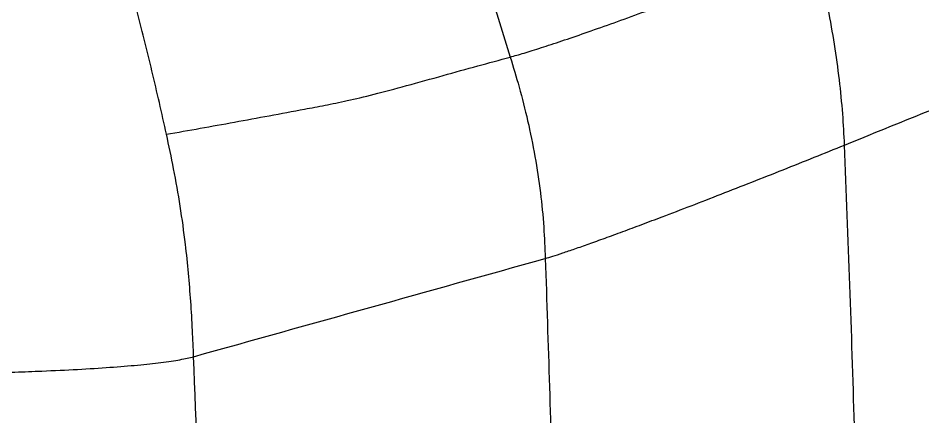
# Model space of a CAD drawing. Extents: x 939 to 1039, y 781 to 934.
# Drawn here: x 1007.02 to 1012.74, y 848.15 to 850.67 of the extents above; entities that cross this region are included whole.
import ezdxf

# ---------------------------------------------------------------- set-up
doc = ezdxf.new("R2010")
doc.units = 0
doc.header["$MEASUREMENT"] = 0
doc.layers.add('1', color=4, linetype='Continuous')

# ---------------------------------------------------------------- blocks, each defined once
blk = doc.blocks.new('Envoy')
at = {"layer": '1', "color": 3, "linetype": 'Continuous', "lineweight": 25, "flags": 128}
blk.add_lwpolyline([(71.1011, 52.4675), (71.2898, 51.8567), (71.4786, 51.2459)], dxfattribs=at)
at = {"layer": '1', "color": 3, "linetype": 'Continuous', "lineweight": 25}
for points, knots in [([(73.5935, 50.6897), (74.1224, 50.9042), (75.1804, 51.3333), (76.7779, 51.9799), (77.8493, 52.4128), (78.385, 52.6292)], [0, 0, 0, 0, 0.333191, 0.66658, 1, 1, 1, 1]), ([(71.4786, 51.2459), (71.5061, 51.2537), (71.5609, 51.2691), (71.6715, 51.3038), (71.801, 51.3466), (71.9488, 51.3972), (72.1116, 51.4546), (72.2862, 51.5175), (72.4693, 51.5847), (72.6573, 51.6549), (72.8469, 51.7268), (73.0352, 51.7993), (73.2205, 51.8715), (73.3392, 51.9186), (73.3984, 51.9421)], [0, 0, 0, 0, 0.087207, 0.17353, 0.259096, 0.344095, 0.428362, 0.511959, 0.595056, 0.677438, 0.759004, 0.83984, 0.920189, 1, 1, 1, 1]), ([(73.5935, 50.6897), (73.5901, 50.7553), (73.583, 50.8929), (73.5616, 51.1059), (73.5309, 51.3273), (73.4917, 51.5457), (73.4477, 51.7507), (73.4143, 51.8803), (73.3984, 51.9421)], [0, 0, 0, 0, 0.153787, 0.322377, 0.499461, 0.676815, 0.845947, 1, 1, 1, 1]), ([(69.3033, 50.7578), (69.2735, 50.8911), (69.214, 51.1575), (69.1465, 51.4252), (69.1128, 51.5589)], [0, 0, 0, 0, 0.500409, 1, 1, 1, 1]), ([(69.3033, 50.7578), (69.4456, 50.783), (69.7302, 50.8334), (70.0708, 50.8969), (70.3051, 50.9407), (70.4426, 50.9684), (70.6094, 51.0076), (70.8229, 51.0652), (71.052, 51.1291), (71.2705, 51.1892), (71.4101, 51.2272), (71.4786, 51.2459)], [0, 0, 0, 0, 0.250344, 0.500698, 0.572249, 0.644027, 0.715595, 0.786651, 0.861148, 0.931817, 1, 1, 1, 1]), ([(71.4786, 51.2459), (71.4977, 51.1829), (71.5378, 51.05), (71.5911, 50.8403), (71.6369, 50.6175), (71.6707, 50.3927), (71.6915, 50.1775), (71.6974, 50.0388), (71.7002, 49.973)], [0, 0, 0, 0, 0.15256, 0.321795, 0.500312, 0.678673, 0.847593, 1, 1, 1, 1]), ([(69.4753, 49.3519), (69.473, 49.4072), (69.4681, 49.5237), (69.458, 49.6997), (69.4434, 49.8812), (69.4222, 50.0823), (69.392, 50.3028), (69.3513, 50.5346), (69.3189, 50.6852), (69.3033, 50.7578)], [0, 0, 0, 0, 0.116118, 0.244469, 0.369898, 0.498913, 0.670671, 0.84134, 1, 1, 1, 1]), ([(71.7002, 49.973), (71.7151, 49.9774), (71.745, 49.9861), (71.8088, 50.0069), (71.8855, 50.033), (71.9753, 50.0647), (72.0769, 50.1013), (72.1889, 50.1424), (72.3101, 50.1875), (72.4534, 50.2415), (72.6206, 50.3053), (72.8113, 50.379), (73.0072, 50.4555), (73.2051, 50.5336), (73.4024, 50.6124), (73.5298, 50.6639), (73.5935, 50.6897)], [0, 0, 0, 0, 0.062116, 0.124359, 0.186625, 0.248937, 0.311382, 0.37386, 0.436302, 0.498823, 0.582373, 0.665954, 0.749445, 0.832893, 0.916467, 1, 1, 1, 1]), ([(73.6431, 41.8248), (73.6591, 42.4157), (73.6912, 43.5972), (73.7061, 45.3711), (73.6962, 47.1447), (73.6614, 48.9182), (73.6162, 50.0991), (73.5935, 50.6897)], [0, 0, 0, 0, 0.200018, 0.399966, 0.599904, 0.799895, 1, 1, 1, 1]), ([(69.4753, 49.3519), (69.8468, 49.4557), (70.589, 49.6629), (71.3301, 49.8697), (71.7002, 49.973)], [0, 0, 0, 0, 0.500674, 1, 1, 1, 1]), ([(71.7002, 49.973), (71.718, 49.4314), (71.7535, 48.3485), (71.7789, 46.7224), (71.7833, 45.0963), (71.7667, 43.4701), (71.737, 42.3869), (71.7221, 41.8452)], [0, 0, 0, 0, 0.200074, 0.400055, 0.600001, 0.799964, 1, 1, 1, 1]), ([(67.9713, 49.2463), (68.0357, 49.2474), (68.1631, 49.2498), (68.3446, 49.2549), (68.54, 49.2619), (68.7445, 49.2715), (68.9481, 49.2843), (69.1252, 49.2988), (69.2741, 49.3151), (69.3959, 49.3328), (69.4488, 49.3455), (69.4753, 49.3519)], [0, 0, 0, 0, 0.090924, 0.179588, 0.26589, 0.389113, 0.512247, 0.632541, 0.752804, 0.87635, 1, 1, 1, 1]), ([(69.5436, 44.1936), (69.5485, 44.6235), (69.5583, 45.4833), (69.5492, 46.7731), (69.5241, 48.0628), (69.4916, 48.9222), (69.4753, 49.3519)], [0, 0, 0, 0, 0.249981, 0.499961, 0.74996, 1, 1, 1, 1])]:
    blk.add_open_spline(points, degree=3, knots=knots, dxfattribs=at)

msp = doc.modelspace()

# ---------------------------------------------------------------- block references
at = {"layer": '1'}
msp.add_blockref('Envoy', (938.6538, 799.1744), dxfattribs=at)

doc.saveas('drawing.dxf')
